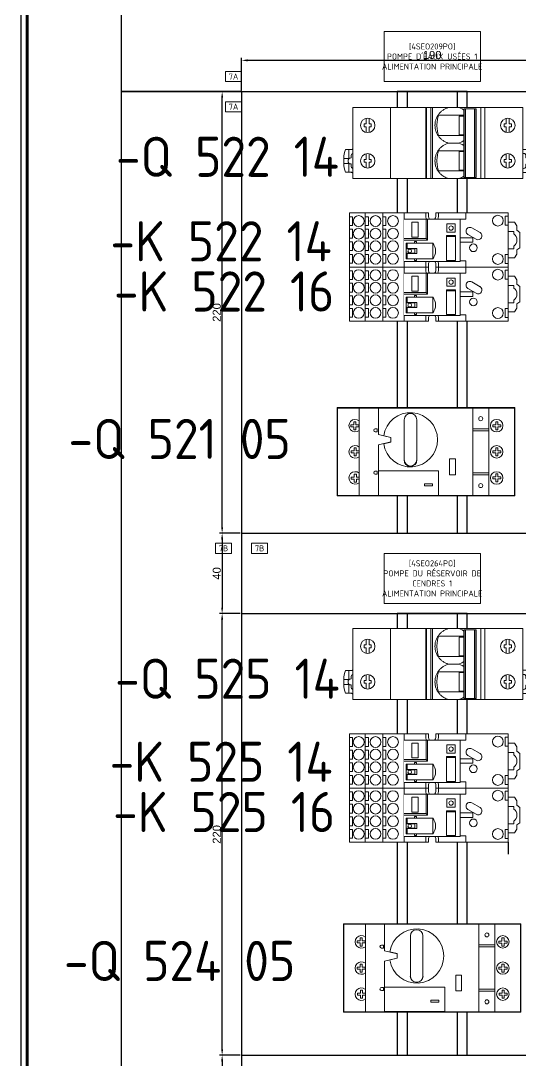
# Model space of a CAD drawing. Header units: millimetres. Extents: x 0 to 69574, y -5 to 41746.
# Drawn here: x 39014 to 39263, y 11957 to 12475 of the extents above; entities that cross this region are included whole.
import ezdxf
from ezdxf.enums import TextEntityAlignment as Align

# ---------------------------------------------------------------- set-up
doc = ezdxf.new("R2010")
doc.units = ezdxf.units.MM
doc.set_wipeout_variables(frame=1)
doc.layers.add('! NO PLOT !', color=7, linetype='Continuous', true_color=0xff75dd, plot=False)
for name, color, linetype, lineweight in [('000-PI-Oprema', 30, 'Continuous', 5), ('000-SI-Oprema', 30, 'Continuous', 5), ('SI-ORMAR-Oprema', 30, 'Continuous', 5)]:
    doc.layers.add(name, color=color, linetype=linetype, lineweight=lineweight)
for name, color, linetype in [('000-PI-ORMAR', 2, 'Continuous'), ('000-PI_TEXT', 7, 'Continuous'), ('002-PI-Kabelska kanalica', 150, 'Continuous'), ('004-PI-DIN Šina', 3, 'Continuous')]:
    doc.layers.add(name, color=color, linetype=linetype)
doc.styles.add('PI0', font='isocpeur.ttf', dxfattribs={"width": 0.9})
doc.styles.get("Standard").update_dxf_attribs({"font": 'arial.ttf'})
doc.dimstyles.new('ISO-25', dxfattribs={"dimtxt": 4, "dimasz": 3, "dimexe": 1.25, "dimexo": 0.625, "dimtad": 1, "dimtxsty": 'Standard', "dimcen": 3, "dimadec": 0, "dimazin": 0, "dimtfac": 1, "dimtmove": 0, "dimatfit": 3, "dimfxl": 1, "dimarcsym": 0})

# ---------------------------------------------------------------- blocks, each defined once
blk = doc.blocks.new('*U581')
at = {"layer": '004-PI-DIN Šina'}
blk.add_lwpolyline([(220, -17.5), (220, 17.5), (0, 17.5), (0, -17.5)], close=True, dxfattribs=at)
for points in [[(0, 12.5), (220, 12.5)], [(0, -12.5), (220, -12.5)]]:
    blk.add_lwpolyline(points, dxfattribs=at)
blk = doc.blocks.new('*U574')
at = {"layer": '002-PI-Kabelska kanalica'}
for p, q in [((80, -100), (80, 791)), ((-20, -100), (80, -100))]:
    blk.add_line(p, q, dxfattribs=at)
blk = doc.blocks.new('*D1584')
at = {"layer": '! NO PLOT !', "color": 0, "lineweight": -2, "ltscale": 0.25, "transparency": 16777216}
for p, q in [((39124.17, 12440.03), (39124.17, 12456.23)), ((39311.17, 12454.98), (39127.17, 12454.98)), ((39314.17, 12440.03), (39314.17, 12456.23))]:
    blk.add_line(p, q, dxfattribs=at)
at = {"layer": '! NO PLOT !', "color": 0, "ltscale": 0.25, "transparency": 16777216}
for points in [[(39127.17, 12455.48), (39127.17, 12454.48), (39124.17, 12454.98)], [(39311.17, 12455.48), (39311.17, 12454.48), (39314.17, 12454.98)]]:
    blk.add_solid(points, dxfattribs=at)
at = {"layer": 'Defpoints', "color": 0, "ltscale": 0.25, "transparency": 16777216}
for p in [(39124.17, 12454.98), (39124.17, 12439.4), (39314.17, 12439.4)]:
    blk.add_point(p, dxfattribs=at)
at = {"layer": '! NO PLOT !', "color": 0, "ltscale": 0.25, "transparency": 16777216, "insert": (39219.17, 12457.65), "char_height": 4, "attachment_point": 5}
blk.add_mtext('190', dxfattribs=at)
blk = doc.blocks.new('*U1086')
at = {"layer": '002-PI-Kabelska kanalica'}
for p, q in [((-20, -100), (-20, 470)), ((20, -100), (20, 470)), ((-20, -100), (20, -100))]:
    blk.add_line(p, q, dxfattribs=at)
blk = doc.blocks.new('*D1567')
at = {"layer": '! NO PLOT !', "color": 0, "lineweight": -2, "ltscale": 0.25, "transparency": 16777216}
for p, q in [((39104.8, 12439.4), (39115.76, 12439.4)), ((39114.51, 12222.4), (39114.51, 12436.4)), ((39123.55, 12219.4), (39113.26, 12219.4))]:
    blk.add_line(p, q, dxfattribs=at)
at = {"layer": '! NO PLOT !', "color": 0, "ltscale": 0.25, "transparency": 16777216}
for points in [[(39114.01, 12436.4), (39115.01, 12436.4), (39114.51, 12439.4)], [(39114.01, 12222.4), (39115.01, 12222.4), (39114.51, 12219.4)]]:
    blk.add_solid(points, dxfattribs=at)
at = {"layer": 'Defpoints', "color": 0, "ltscale": 0.25, "transparency": 16777216}
for p in [(39104.17, 12439.4), (39114.51, 12439.4), (39124.17, 12219.4)]:
    blk.add_point(p, dxfattribs=at)
at = {"layer": '! NO PLOT !', "color": 0, "ltscale": 0.25, "transparency": 16777216, "insert": (39111.84, 12329.4), "char_height": 4, "attachment_point": 5, "rotation": 90}
blk.add_mtext('220', dxfattribs=at)
blk = doc.blocks.new('8606.000_montažna')
at = {"layer": '000-PI-ORMAR'}
blk.add_line((50683.39, 38449.42), (50683.39, 36559.42), dxfattribs=at)
blk = doc.blocks.new('*D1585')
at = {"layer": '! NO PLOT !', "color": 0, "lineweight": -2, "ltscale": 0.25, "transparency": 16777216}
for p, q in [((39123.55, 12219.4), (39113.26, 12219.4)), ((39114.51, 12216.4), (39114.51, 12182.4)), ((39123.55, 12179.4), (39113.26, 12179.4))]:
    blk.add_line(p, q, dxfattribs=at)
at = {"layer": '! NO PLOT !', "color": 0, "ltscale": 0.25, "transparency": 16777216}
for points in [[(39114.01, 12216.4), (39115.01, 12216.4), (39114.51, 12219.4)], [(39114.01, 12182.4), (39115.01, 12182.4), (39114.51, 12179.4)]]:
    blk.add_solid(points, dxfattribs=at)
at = {"layer": 'Defpoints', "color": 0, "ltscale": 0.25, "transparency": 16777216}
for p in [(39124.17, 12219.4), (39114.51, 12179.4), (39124.17, 12179.4)]:
    blk.add_point(p, dxfattribs=at)
at = {"layer": '! NO PLOT !', "color": 0, "ltscale": 0.25, "transparency": 16777216, "insert": (39111.84, 12199.4), "char_height": 4, "attachment_point": 5, "rotation": 90}
blk.add_mtext('40', dxfattribs=at)
blk = doc.blocks.new('*D1569')
at = {"layer": '! NO PLOT !', "color": 0, "lineweight": -2, "ltscale": 0.25, "transparency": 16777216}
for p, q in [((39123.55, 12179.4), (39113.26, 12179.4)), ((39114.51, 11962.4), (39114.51, 12176.4)), ((39123.55, 11959.4), (39113.26, 11959.4))]:
    blk.add_line(p, q, dxfattribs=at)
at = {"layer": '! NO PLOT !', "color": 0, "ltscale": 0.25, "transparency": 16777216}
for points in [[(39114.01, 12176.4), (39115.01, 12176.4), (39114.51, 12179.4)], [(39114.01, 11962.4), (39115.01, 11962.4), (39114.51, 11959.4)]]:
    blk.add_solid(points, dxfattribs=at)
at = {"layer": 'Defpoints', "color": 0, "ltscale": 0.25, "transparency": 16777216}
for p in [(39114.51, 12179.4), (39124.17, 12179.4), (39124.17, 11959.4)]:
    blk.add_point(p, dxfattribs=at)
at = {"layer": '! NO PLOT !', "color": 0, "ltscale": 0.25, "transparency": 16777216, "insert": (39111.84, 12069.4), "char_height": 4, "attachment_point": 5, "rotation": 90}
blk.add_mtext('220', dxfattribs=at)
blk = doc.blocks.new('*D1586')
at = {"layer": '! NO PLOT !', "color": 0, "lineweight": -2, "ltscale": 0.25, "transparency": 16777216}
for p, q in [((39123.55, 11959.4), (39113.26, 11959.4)), ((39114.51, 11956.4), (39114.51, 11922.4)), ((39123.55, 11919.4), (39113.26, 11919.4))]:
    blk.add_line(p, q, dxfattribs=at)
at = {"layer": '! NO PLOT !', "color": 0, "ltscale": 0.25, "transparency": 16777216}
for points in [[(39114.01, 11956.4), (39115.01, 11956.4), (39114.51, 11959.4)], [(39114.01, 11922.4), (39115.01, 11922.4), (39114.51, 11919.4)]]:
    blk.add_solid(points, dxfattribs=at)
at = {"layer": 'Defpoints', "color": 0, "ltscale": 0.25, "transparency": 16777216}
for p in [(39124.17, 11959.4), (39114.51, 11919.4), (39124.17, 11919.4)]:
    blk.add_point(p, dxfattribs=at)
at = {"layer": '! NO PLOT !', "color": 0, "ltscale": 0.25, "transparency": 16777216, "insert": (39111.84, 11939.4), "char_height": 4, "attachment_point": 5, "rotation": 90}
blk.add_mtext('40', dxfattribs=at)
blk = doc.blocks.new('*U1095')
at = {"layer": '002-PI-Kabelska kanalica'}
for p, q in [((-20, -100), (-20, 1510)), ((40, -100), (40, 1510)), ((-20, -100), (40, -100))]:
    blk.add_line(p, q, dxfattribs=at)
blk = doc.blocks.new('GV2P04')
at = {"ltscale": 0.25}
blk.add_wipeout([(44692.17, 32178.55), (44736.17, 32178.55), (44736.17, 32090.05), (44692.17, 32090.05)], dxfattribs=at).dxf.layer = '000-PI-Oprema'
at = {"layer": '000-PI-Oprema'}
for p, q in [((44692.17, 32090.05), (44692.17, 32178.55)), ((44692.17, 32178.55), (44736.17, 32178.55)), ((44692.37, 32178.35), (44692.37, 32090.25)), ((44692.37, 32178.35), (44735.97, 32178.35)), ((44694.5, 32178.55), (44694.5, 32178.35)), ((44707.26, 32178.35), (44707.26, 32178.55)), ((44708.08, 32178.55), (44708.08, 32178.35)), ((44720.09, 32178.55), (44720.09, 32178.35)), ((44721.12, 32178.55), (44721.12, 32178.35)), ((44733.89, 32178.55), (44733.89, 32178.35)), ((44735.97, 32178.35), (44735.97, 32090.25)), ((44736.17, 32178.55), (44736.17, 32090.05)), ((44700.58, 32171.52), (44700.58, 32170.02)), ((44701.58, 32171.52), (44700.58, 32171.52)), ((44701.58, 32170.02), (44701.58, 32171.52)), ((44713.59, 32171.63), (44713.59, 32170.13)), ((44714.59, 32171.63), (44713.59, 32171.63)), ((44714.59, 32170.13), (44714.59, 32171.63)), ((44726.64, 32171.71), (44726.64, 32170.21)), ((44727.64, 32171.71), (44726.64, 32171.71)), ((44727.64, 32170.21), (44727.64, 32171.71)), ((44735.97, 32167.6), (44692.37, 32167.6)), ((44699.08, 32170.02), (44699.08, 32169.02)), ((44700.58, 32170.02), (44699.08, 32170.02)), ((44699.08, 32169.02), (44700.58, 32169.02)), ((44700.58, 32169.02), (44700.58, 32167.6)), ((44703.08, 32170.02), (44701.58, 32170.02)), ((44701.58, 32167.6), (44701.58, 32169.02)), ((44701.58, 32169.02), (44703.08, 32169.02)), ((44703.08, 32169.02), (44703.08, 32170.02)), ((44712.09, 32170.13), (44712.09, 32169.13)), ((44713.59, 32170.13), (44712.09, 32170.13)), ((44712.09, 32169.13), (44713.59, 32169.13)), ((44713.59, 32169.13), (44713.59, 32167.63)), ((44713.59, 32167.63), (44714.59, 32167.63)), ((44716.09, 32170.13), (44714.59, 32170.13)), ((44714.59, 32167.63), (44714.59, 32169.13)), ((44714.59, 32169.13), (44716.09, 32169.13)), ((44716.09, 32169.13), (44716.09, 32170.13)), ((44725.14, 32170.21), (44725.14, 32169.21)), ((44726.64, 32170.21), (44725.14, 32170.21)), ((44725.14, 32169.21), (44726.64, 32169.21)), ((44726.64, 32169.21), (44726.64, 32167.71)), ((44726.64, 32167.71), (44727.64, 32167.71)), ((44729.14, 32170.21), (44727.64, 32170.21)), ((44727.64, 32167.71), (44727.64, 32169.21)), ((44727.64, 32169.21), (44729.14, 32169.21)), ((44729.14, 32169.21), (44729.14, 32170.21)), ((44717.57, 32158.05), (44692.37, 32158.05)), ((44692.44, 32158), (44692.44, 32128.05)), ((44692.44, 32158), (44704.62, 32158)), ((44702.97, 32159.61), (44702.97, 32158.61)), ((44702.97, 32158.61), (44704.47, 32158.61)), ((44704.47, 32158.61), (44704.47, 32159.61)), ((44704.62, 32128.05), (44704.62, 32158)), ((44717.57, 32158.05), (44719.1, 32151.82)), ((44721.29, 32151.81), (44722.76, 32158.05)), ((44735.97, 32158.05), (44722.76, 32158.05)), ((44724.12, 32159.61), (44724.12, 32158.61)), ((44724.12, 32158.61), (44725.62, 32158.61)), ((44725.62, 32158.61), (44725.62, 32159.61)), ((44718.17, 32155.4), (44719.02, 32151.77)), ((44719.02, 32151.77), (44721.33, 32151.77)), ((44719.1, 32151.82), (44721.29, 32151.81)), ((44721.33, 32151.77), (44722.17, 32155.4)), ((44710.17, 32145.15), (44710.17, 32145.25)), ((44730.17, 32145.15), (44710.17, 32145.15)), ((44697.17, 32135.05), (44697.17, 32131.05)), ((44697.17, 32135.05), (44698.17, 32135.05)), ((44698.17, 32131.05), (44698.17, 32135.05)), ((44710.17, 32138.95), (44710.17, 32138.85)), ((44710.17, 32138.95), (44730.17, 32138.95)), ((44698.17, 32131.05), (44697.17, 32131.05)), ((44692.44, 32128.05), (44704.62, 32128.05)), ((44702.77, 32122.52), (44702.77, 32119.62)), ((44710.6, 32122.52), (44702.77, 32122.52)), ((44702.77, 32119.62), (44710.6, 32119.62)), ((44710.6, 32119.62), (44710.6, 32122.52)), ((44735.97, 32111.05), (44692.37, 32111.05)), ((44702.67, 32111.05), (44702.67, 32103.05)), ((44703.67, 32111.05), (44703.67, 32103.05)), ((44724.67, 32111.05), (44724.67, 32103.05)), ((44725.67, 32111.05), (44725.67, 32103.05)), ((44692.37, 32103.05), (44735.97, 32103.05)), ((44700.69, 32099.5), (44699.19, 32099.5)), ((44699.19, 32099.5), (44699.19, 32098.5)), ((44699.19, 32098.5), (44700.69, 32098.5)), ((44701.69, 32101), (44700.69, 32101)), ((44700.69, 32101), (44700.69, 32099.5)), ((44700.69, 32098.5), (44700.69, 32097)), ((44701.69, 32099.5), (44701.69, 32101)), ((44703.19, 32099.5), (44701.69, 32099.5)), ((44701.69, 32098.5), (44703.19, 32098.5)), ((44701.69, 32097), (44701.69, 32098.5)), ((44703.19, 32098.5), (44703.19, 32099.5)), ((44713.63, 32099.52), (44712.13, 32099.52)), ((44712.13, 32099.52), (44712.13, 32098.52)), ((44712.13, 32098.52), (44713.63, 32098.52)), ((44714.63, 32101.02), (44713.63, 32101.02)), ((44713.63, 32101.02), (44713.63, 32099.52)), ((44713.63, 32098.52), (44713.63, 32097.02)), ((44714.63, 32099.52), (44714.63, 32101.02)), ((44716.13, 32099.52), (44714.63, 32099.52)), ((44714.63, 32098.52), (44716.13, 32098.52)), ((44714.63, 32097.02), (44714.63, 32098.52)), ((44716.13, 32098.52), (44716.13, 32099.52)), ((44726.63, 32099.52), (44725.13, 32099.52)), ((44725.13, 32099.52), (44725.13, 32098.52)), ((44725.13, 32098.52), (44726.63, 32098.52)), ((44727.63, 32101.02), (44726.63, 32101.02)), ((44726.63, 32101.02), (44726.63, 32099.52)), ((44726.63, 32098.52), (44726.63, 32097.02)), ((44727.63, 32099.52), (44727.63, 32101.02)), ((44729.13, 32099.52), (44727.63, 32099.52)), ((44727.63, 32098.52), (44729.13, 32098.52)), ((44727.63, 32097.02), (44727.63, 32098.52)), ((44729.13, 32098.52), (44729.13, 32099.52)), ((44700.69, 32097), (44701.69, 32097)), ((44713.63, 32097.02), (44714.63, 32097.02)), ((44726.63, 32097.02), (44727.63, 32097.02)), ((44692.17, 32090.05), (44736.17, 32090.05)), ((44692.37, 32090.25), (44735.97, 32090.25)), ((44694.5, 32090.05), (44694.5, 32090.25)), ((44707.26, 32090.05), (44707.26, 32090.25)), ((44708.08, 32090.25), (44708.08, 32090.05)), ((44720.09, 32090.05), (44720.09, 32090.25)), ((44721.12, 32090.05), (44721.12, 32090.25)), ((44733.89, 32090.05), (44733.89, 32090.25))]:
    blk.add_line(p, q, dxfattribs=at)
for centre, radius in [((44697.33, 32107.04), 1), ((44730.68, 32107.04), 1), ((44701.16, 32099.07), 3.11), ((44714.14, 32099.07), 3.11), ((44727.2, 32099.07), 3.11)]:
    blk.add_circle(centre, radius, dxfattribs=at)
for centre, radius, start, end in [((44701.16, 32169.59), 3.11, 320.2533, 219.7467), ((44714.14, 32169.59), 3.11, 320.2533, 219.7467), ((44727.2, 32169.59), 3.11, 320.2533, 219.7467), ((44703.72, 32159.61), 0.75, 0, 180), ((44724.87, 32159.61), 0.75, 0, 180), ((44720.17, 32142.05), 13.5, 98.5196, 81.4804), ((44710.17, 32142.05), 3.2, 90, 270), ((44710.17, 32142.05), 3.1, 90, 270), ((44730.17, 32142.05), 3.1, 270, 90)]:
    blk.add_arc(centre, radius, start, end, dxfattribs=at)
blk = doc.blocks.new('RXM4AB2BD')
at = {"layer": '000-PI-Oprema'}
blk.add_line((46551.77, 45840.71), (46572.85, 45840.71), dxfattribs=at)
blk.add_wipeout([(46551.77, 45840.71), (46572.85, 45840.71), (46572.85, 45812.77), (46551.77, 45812.77)]).dxf.layer = '000-PI-Oprema'
for p, q in [((46551.77, 45840.71), (46551.77, 45812.77)), ((46553.04, 45826.5), (46553.04, 45839.79)), ((46560.91, 45839.79), (46553.04, 45839.79)), ((46555.7, 45839.19), (46553.04, 45839.19)), ((46555.7, 45839.7), (46555.7, 45834.36)), ((46558.24, 45839.7), (46555.7, 45839.7)), ((46555.87, 45835.38), (46555.87, 45839.7)), ((46558.08, 45835.38), (46558.08, 45839.7)), ((46558.24, 45834.36), (46558.24, 45839.7)), ((46560.91, 45839.19), (46558.24, 45839.19)), ((46560.91, 45826.5), (46560.91, 45839.79)), ((46562.46, 45840.71), (46562.46, 45829.05)), ((46563.2, 45840.71), (46563.2, 45829.79)), ((46563.96, 45836.89), (46563.96, 45833.71)), ((46571.32, 45836.89), (46563.96, 45836.89)), ((46571.32, 45833.71), (46571.32, 45836.89)), ((46572.85, 45812.77), (46572.85, 45840.71)), ((46552.27, 45835.48), (46552.27, 45834.62)), ((46553.04, 45835.48), (46552.27, 45835.48)), ((46552.27, 45834.62), (46553.04, 45834.62)), ((46555.7, 45834.36), (46558.24, 45834.36)), ((46555.87, 45835.38), (46558.08, 45835.38)), ((46561.67, 45835.48), (46560.91, 45835.48)), ((46560.91, 45834.62), (46561.67, 45834.62)), ((46561.67, 45834.62), (46561.67, 45835.48)), ((46563.96, 45833.71), (46571.32, 45833.71)), ((46553.04, 45826.49), (46560.9, 45826.49)), ((46562.46, 45829.05), (46563.2, 45829.79)), ((46562.46, 45829.05), (46572.85, 45829.05)), ((46563.2, 45829.79), (46572.85, 45829.79)), ((46552.32, 45819.63), (46552.32, 45815.06)), ((46564.64, 45819.63), (46552.32, 45819.63)), ((46552.32, 45815.06), (46564.64, 45815.06)), ((46564.14, 45819.63), (46564.14, 45815.06)), ((46564.64, 45815.06), (46564.64, 45819.63)), ((46570.46, 45819.4), (46566.35, 45819.4)), ((46566.35, 45819.4), (46566.35, 45815.29)), ((46566.35, 45815.29), (46570.46, 45815.29)), ((46570.46, 45815.29), (46570.46, 45819.4)), ((46551.77, 45812.77), (46572.85, 45812.77))]:
    blk.add_line(p, q, dxfattribs=at)
for centre, radius in [((46556.97, 45837.92), 0.889), ((46568.4, 45817.34), 1.08)]:
    blk.add_circle(centre, radius, dxfattribs=at)
blk.add_arc((46556.97, 45831.15), 6.1, 229.7718, 310.2282, dxfattribs=at)
blk = doc.blocks.new('SCHNEIDER Relay Base 4P')
blk.add_wipeout([(-1.78, 41.15), (25.15, 41.15), (25.15, -37.85), (20.57, -37.85), (20.57, -41.02), (18.76, -42.29), (16.55, -42.29), (15.49, -43.69), (7.87, -43.69), (6.82, -42.29), (4.61, -42.29), (2.79, -41.02), (2.79, -37.85), (-1.78, -37.85)]).dxf.layer = 'SI-ORMAR-Oprema'
at = {"layer": 'SI-ORMAR-Oprema'}
for p, q in [((-1.78, 1.78), (-1.78, 41.15)), ((25.15, 41.15), (-1.78, 41.15)), ((0.13, 41.15), (0.13, 39.62)), ((0.13, 39.62), (4.5, 39.62)), ((4.5, 39.62), (4.5, 41.15)), ((6.4, 41.15), (6.4, 39.62)), ((6.4, 39.62), (10.77, 39.62)), ((10.77, 39.62), (10.77, 41.15)), ((12.67, 41.15), (12.67, 39.62)), ((12.67, 39.62), (17.04, 39.62)), ((17.04, 39.62), (17.04, 41.15)), ((18.95, 41.15), (18.95, 39.62)), ((18.95, 39.62), (23.32, 39.62)), ((23.32, 39.62), (23.32, 41.15)), ((25.15, 1.78), (25.15, 41.15)), ((25.15, 33.3), (-1.78, 33.3)), ((0.13, 33.3), (0.13, 31.78)), ((0.13, 31.78), (4.5, 31.78)), ((4.5, 31.78), (4.5, 33.3)), ((6.4, 33.3), (6.4, 31.78)), ((6.4, 31.78), (10.77, 31.78)), ((10.77, 31.78), (10.77, 33.3)), ((12.67, 33.3), (12.67, 31.78)), ((12.67, 31.78), (17.04, 31.78)), ((17.04, 31.78), (17.04, 33.3)), ((18.95, 33.3), (18.95, 31.78)), ((18.95, 31.78), (23.32, 31.78)), ((23.32, 31.78), (23.32, 33.3)), ((25.15, 24.59), (-1.78, 24.59)), ((0.13, 24.59), (0.13, 23.06)), ((0.13, 23.06), (4.5, 23.06)), ((4.5, 23.06), (4.5, 24.59)), ((6.4, 24.59), (6.4, 23.06)), ((6.4, 23.06), (10.77, 23.06)), ((10.77, 23.06), (10.77, 24.59)), ((12.67, 24.59), (12.67, 23.06)), ((12.67, 23.06), (17.04, 23.06)), ((17.04, 23.06), (17.04, 24.59)), ((18.95, 24.59), (18.95, 23.06)), ((18.95, 23.06), (23.32, 23.06)), ((23.32, 23.06), (23.32, 24.59)), ((25.15, 13.94), (-1.78, 13.94)), ((1.27, 2.91), (1.27, 13.94)), ((22.1, 13.94), (22.1, 2.91)), ((3.24, 7.87), (3.24, 6.86)), ((6.79, 7.87), (3.24, 7.87)), ((3.24, 6.86), (6.79, 6.86)), ((6.79, 6.86), (6.79, 7.87)), ((7.68, 7.87), (7.68, 6.86)), ((11.24, 7.87), (7.68, 7.87)), ((7.68, 6.86), (11.24, 6.86)), ((11.24, 6.86), (11.24, 7.87)), ((12.13, 7.87), (12.13, 6.86)), ((15.68, 7.87), (12.13, 7.87)), ((12.13, 6.86), (15.68, 6.86)), ((15.68, 6.86), (15.68, 7.87)), ((16.57, 7.87), (16.57, 6.86)), ((20.13, 7.87), (16.57, 7.87)), ((16.57, 6.86), (20.13, 6.86)), ((20.13, 6.86), (20.13, 7.87)), ((0, 3.18), (-1.78, 3.18)), ((-1.78, 1.78), (0, 1.78)), ((3.24, 4.19), (3.24, 3.18)), ((6.79, 4.19), (3.24, 4.19)), ((3.24, 3.18), (6.79, 3.18)), ((6.79, 3.18), (6.79, 4.19)), ((7.68, 4.19), (7.68, 3.18)), ((11.24, 4.19), (7.68, 4.19)), ((7.68, 3.18), (11.24, 3.18)), ((11.24, 3.18), (11.24, 4.19)), ((12.13, 4.19), (12.13, 3.18)), ((15.68, 4.19), (12.13, 4.19)), ((12.13, 3.18), (15.68, 3.18)), ((15.68, 3.18), (15.68, 4.19)), ((16.57, 4.19), (16.57, 3.18)), ((20.13, 4.19), (16.57, 4.19)), ((16.57, 3.18), (20.13, 3.18)), ((20.13, 3.18), (20.13, 4.19)), ((25.15, 3.18), (23.37, 3.18)), ((25.15, 1.78), (23.37, 1.78)), ((-1.78, -37.85), (-1.78, -1.78)), ((0, -1.78), (-1.78, -1.78)), ((-1.78, -3.17), (0, -3.17)), ((1.27, -16.79), (1.27, -2.91)), ((3.24, -2.03), (3.24, -3.05)), ((6.79, -2.03), (3.24, -2.03)), ((3.24, -3.05), (6.79, -3.05)), ((6.79, -3.05), (6.79, -2.03)), ((7.68, -2.03), (7.68, -3.05)), ((11.24, -2.03), (7.68, -2.03)), ((7.68, -3.05), (11.24, -3.05)), ((11.24, -3.05), (11.24, -2.03)), ((15.68, -2.03), (12.13, -2.03)), ((12.13, -2.03), (12.13, -3.05)), ((12.13, -3.05), (15.68, -3.05)), ((15.68, -3.05), (15.68, -2.03)), ((20.13, -2.03), (16.57, -2.03)), ((16.57, -2.03), (16.57, -3.05)), ((16.57, -3.05), (20.13, -3.05)), ((20.13, -3.05), (20.13, -2.03)), ((22.1, -2.91), (22.1, -16.79)), ((23.37, -1.78), (25.15, -1.78)), ((23.37, -3.17), (25.15, -3.17)), ((25.15, -37.85), (25.15, -1.78)), ((3.24, -8.64), (3.24, -9.65)), ((6.79, -8.64), (3.24, -8.64)), ((3.24, -9.65), (6.79, -9.65)), ((6.79, -9.65), (6.79, -8.64)), ((20.13, -8.64), (16.57, -8.64)), ((16.57, -8.64), (16.57, -9.65)), ((16.57, -9.65), (20.13, -9.65)), ((20.13, -9.65), (20.13, -8.64)), ((10.54, -11.97), (10.54, -20.24)), ((12.83, -20.24), (12.83, -11.97)), ((-1.78, -16.79), (1.27, -16.79)), ((10.54, -20.24), (12.83, -20.24)), ((12.07, -21.96), (14.43, -17.87)), ((17.73, -19.77), (15.37, -23.86)), ((22.1, -16.79), (25.15, -16.79)), ((-1.78, -37.85), (25.15, -37.85)), ((4.42, -36.32), (0.05, -36.32)), ((0.05, -36.32), (0.05, -37.85)), ((2.79, -37.85), (2.79, -41.02)), ((2.79, -41.02), (4.61, -42.29)), ((4.42, -37.85), (4.42, -36.32)), ((7.37, -40.64), (7.37, -37.85)), ((8.68, -40.64), (7.37, -40.64)), ((16, -40.64), (14.69, -40.64)), ((16, -37.85), (16, -40.64)), ((18.76, -42.29), (20.57, -41.02)), ((23.52, -36.32), (19.15, -36.32)), ((19.15, -36.32), (19.15, -37.85)), ((20.57, -41.02), (20.57, -37.85)), ((23.52, -37.85), (23.52, -36.32)), ((4.61, -42.29), (6.82, -42.29)), ((6.82, -42.29), (7.87, -43.69)), ((7.87, -43.69), (15.49, -43.69)), ((15.49, -43.69), (16.55, -42.29)), ((16.55, -42.29), (18.76, -42.29))]:
    blk.add_line(p, q, dxfattribs=at)
for centre, radius in [((2.31, 36.58), 2.69), ((8.59, 36.58), 2.69), ((14.86, 36.58), 2.69), ((21.13, 36.58), 2.69), ((2.31, 28.22), 2.69), ((8.59, 28.22), 2.69), ((14.86, 28.22), 2.69), ((21.13, 28.22), 2.69), ((2.31, 19.51), 2.69), ((8.59, 19.51), 2.69), ((14.86, 19.51), 2.69), ((21.13, 19.51), 2.69), ((11.68, -9.92), 2.35), ((7.8, -20.57), 1.91), ((2.24, -32.77), 2.69), ((21.34, -32.77), 2.69)]:
    blk.add_circle(centre, radius, dxfattribs=at)
for centre, radius, start, end in [((0, 0), 3.17, 270, 90), ((0, 0), 1.78, 270, 90), ((23.37, 0), 3.17, 90, 270), ((23.37, 0), 1.78, 90, 270), ((16.08, -18.82), 1.91, 330, 150), ((13.72, -22.91), 1.91, 150, 330), ((11.68, -38.73), 3.56, 212.3924, 327.6076)]:
    blk.add_arc(centre, radius, start, end, dxfattribs=at)
at = {"layer": '000-PI-Oprema'}
blk.add_blockref('RXM4AB2BD', (-46550.77, -45826.77), dxfattribs=at)
blk = doc.blocks.new('A9F74206')
at = {"layer": '000-PI-Oprema'}
for centre, radius, start, end in [((43774.23, 37206.69), 19.35, 93.7668, 107.1978), ((43774.23, 37206.69), 19.35, 86.3591, 93.7668), ((43774.23, 37206.69), 19.35, 72.9337, 86.3591), ((43774.21, 37154.14), 22, 254.849, 285.151)]:
    blk.add_arc(centre, radius, start, end, dxfattribs=at)
at = {"ltscale": 0.25}
blk.add_wipeout([(43765.36, 37221.54), (43800.76, 37221.54), (43800.76, 37136.74), (43765.36, 37136.74)], dxfattribs=at).dxf.layer = '000-PI-Oprema'
at = {"layer": '000-PI-Oprema'}
for p, q in [((43768.51, 37223.54), (43768.51, 37225.18)), ((43772.96, 37226), (43772.96, 37223.54)), ((43775.46, 37223.54), (43775.46, 37226)), ((43779.91, 37225.19), (43779.91, 37223.54)), ((43765.36, 37136.74), (43765.36, 37221.54)), ((43800.76, 37221.54), (43765.36, 37221.54)), ((43768.51, 37222.11), (43768.51, 37223.54)), ((43772.96, 37223.54), (43768.51, 37223.54)), ((43772.66, 37222.31), (43771.46, 37222.31)), ((43779.91, 37223.54), (43775.46, 37223.54)), ((43776.96, 37222.31), (43775.76, 37222.31)), ((43779.91, 37223.54), (43779.91, 37222.11)), ((43800.76, 37136.74), (43800.76, 37221.54)), ((43773.51, 37214.81), (43770.69, 37214.81)), ((43773.51, 37214.81), (43773.51, 37215.81)), ((43773.51, 37215.81), (43774.91, 37215.81)), ((43774.91, 37215.81), (43774.91, 37214.81)), ((43774.91, 37214.81), (43777.73, 37214.81)), ((43791.21, 37214.81), (43788.39, 37214.81)), ((43791.21, 37214.81), (43791.21, 37215.81)), ((43791.21, 37215.81), (43792.61, 37215.81)), ((43792.61, 37215.81), (43792.61, 37214.81)), ((43792.61, 37214.81), (43795.43, 37214.81)), ((43773.51, 37213.31), (43770.69, 37213.31)), ((43773.51, 37212.31), (43773.51, 37213.31)), ((43774.91, 37212.31), (43773.51, 37212.31)), ((43774.91, 37213.31), (43774.91, 37212.31)), ((43774.91, 37213.31), (43777.73, 37213.31)), ((43791.21, 37213.31), (43788.39, 37213.31)), ((43791.21, 37212.31), (43791.21, 37213.31)), ((43792.61, 37212.31), (43791.21, 37212.31)), ((43792.61, 37213.31), (43792.61, 37212.31)), ((43792.61, 37213.31), (43795.43, 37213.31)), ((43800.76, 37202.64), (43765.36, 37202.64)), ((43800.76, 37185.14), (43765.36, 37185.14)), ((43765.36, 37184.74), (43800.76, 37184.74)), ((43765.36, 37182.64), (43800.76, 37182.64)), ((43800.76, 37181.84), (43765.36, 37181.84)), ((43769.21, 37166.23), (43769.21, 37178.78)), ((43779.21, 37166.23), (43779.21, 37178.78)), ((43786.91, 37166.23), (43786.91, 37178.78)), ((43796.91, 37166.23), (43796.91, 37178.78)), ((43783.06, 37168.72), (43783.06, 37173.72)), ((43769.56, 37166.23), (43769.56, 37168.44)), ((43769.56, 37168.44), (43778.86, 37168.44)), ((43778.86, 37168.44), (43778.86, 37166.23)), ((43787.26, 37168.44), (43796.56, 37168.44)), ((43787.26, 37166.23), (43787.26, 37168.44)), ((43796.56, 37168.44), (43796.56, 37166.23)), ((43765.91, 37159.95), (43765.91, 37166.23)), ((43765.91, 37166.23), (43800.21, 37166.23)), ((43800.21, 37165.96), (43765.91, 37165.96)), ((43800.21, 37165.39), (43765.91, 37165.39)), ((43800.21, 37166.23), (43800.21, 37159.95)), ((43765.36, 37157.64), (43800.76, 37157.64)), ((43800.21, 37160.79), (43765.91, 37160.79)), ((43765.91, 37160.16), (43800.21, 37160.16)), ((43765.91, 37159.95), (43800.21, 37159.95)), ((43800.76, 37155.63), (43765.36, 37155.63)), ((43773.51, 37144.99), (43770.69, 37144.99)), ((43773.51, 37143.49), (43770.69, 37143.49)), ((43773.51, 37145.99), (43774.91, 37145.99)), ((43773.51, 37144.99), (43773.51, 37145.99)), ((43773.51, 37142.49), (43773.51, 37143.49)), ((43774.91, 37142.49), (43773.51, 37142.49)), ((43774.91, 37145.99), (43774.91, 37144.99)), ((43774.91, 37144.99), (43777.73, 37144.99)), ((43774.91, 37143.49), (43777.73, 37143.49)), ((43774.91, 37143.49), (43774.91, 37142.49)), ((43791.21, 37144.99), (43788.39, 37144.99)), ((43791.21, 37143.49), (43788.39, 37143.49)), ((43791.21, 37145.99), (43792.61, 37145.99)), ((43791.21, 37144.99), (43791.21, 37145.99)), ((43791.21, 37142.49), (43791.21, 37143.49)), ((43792.61, 37142.49), (43791.21, 37142.49)), ((43792.61, 37145.99), (43792.61, 37144.99)), ((43792.61, 37144.99), (43795.43, 37144.99)), ((43792.61, 37143.49), (43795.43, 37143.49)), ((43792.61, 37143.49), (43792.61, 37142.49)), ((43765.36, 37136.74), (43800.76, 37136.74)), ((43768.46, 37136.74), (43768.46, 37132.91)), ((43779.96, 37132.91), (43779.96, 37136.74)), ((43772.61, 37135.24), (43771.46, 37135.24)), ((43776.96, 37135.24), (43775.81, 37135.24))]:
    blk.add_line(p, q, dxfattribs=at)
for points in [[(43766.62, 37166.23), (43765.95, 37167.15), (43765.36, 37168.72)], [(43783.06, 37168.72), (43782.43, 37167.05), (43781.81, 37166.23)], [(43784.31, 37166.23), (43783.68, 37167.09), (43783.06, 37168.72)], [(43800.76, 37168.72), (43800.12, 37167.04), (43799.51, 37166.23)]]:
    blk.add_lwpolyline(points, dxfattribs=at)
for centre in [(43774.21, 37214.06), (43791.91, 37214.06), (43774.21, 37144.24), (43791.91, 37144.24)]:
    blk.add_circle(centre, 3.6, dxfattribs=at)
for centre, radius, start, end in [((43767.51, 37222.33), 0.997, 308.5163, 347.0319), ((43767.51, 37222.33), 0.997, 347.0631, 359.9849), ((43771.46, 37221.31), 1, 90.0557, 166.524), ((43776.96, 37221.31), 1, 13.4739, 89.9443), ((43780.91, 37222.33), 0.998, 180.0152, 192.8736), ((43780.91, 37222.33), 0.997, 192.9049, 231.4838), ((43771.46, 37136.24), 1, 149.9964, 270), ((43776.96, 37136.24), 1, 270, 30.0038), ((43774.21, 37135.24), 1.6, 180, 0)]:
    blk.add_arc(centre, radius, start, end, dxfattribs=at)
blk.add_ellipse((43774.21, 37222.31), major_axis=(0, 1.55), ratio=0.997493, start_param=-1.570796, end_param=1.570796, dxfattribs=at)
for points, knots in [([(43768.51, 37222.11), (43768.51, 37222.01), (43768.48, 37221.8), (43768.39, 37221.62), (43768.33, 37221.53)], [0, 0, 0, 0, 0.500039, 1, 1, 1, 1]), ([(43780.09, 37221.53), (43780.03, 37221.62), (43779.94, 37221.8), (43779.91, 37222.01), (43779.91, 37222.11)], [0, 0, 0, 0, 0.499961, 1, 1, 1, 1]), ([(43765.36, 37173.72), (43765.48, 37174.14), (43765.77, 37174.96), (43766.37, 37176.13), (43767.12, 37177.2), (43767.72, 37177.84), (43768.04, 37178.14)], [0, 0, 0, 0, 0.249803, 0.499808, 0.749905, 1, 1, 1, 1]), ([(43774.21, 37180.56), (43773.65, 37180.56), (43772.52, 37180.45), (43770.88, 37179.98), (43769.36, 37179.21), (43768.46, 37178.52), (43768.04, 37178.14)], [0, 0, 0, 0, 0.249983, 0.499973, 0.749982, 1, 1, 1, 1]), ([(43774.21, 37179.55), (43773.35, 37179.55), (43771.66, 37179.42), (43770, 37179.04), (43769.21, 37178.78)], [0, 0, 0, 0, 0.509146, 1, 1, 1, 1]), ([(43774.21, 37180.56), (43774.71, 37180.56), (43775.47, 37180.5), (43776.45, 37180.29), (43777.41, 37180), (43778.56, 37179.49), (43779.82, 37178.67), (43780.93, 37177.65), (43781.86, 37176.46), (43782.59, 37175.14), (43782.93, 37174.2), (43783.06, 37173.72)], [0, 0, 0, 0, 0.125046, 0.187644, 0.250209, 0.375224, 0.500253, 0.625262, 0.750232, 0.875163, 1, 1, 1, 1]), ([(43779.21, 37178.78), (43778.42, 37179.04), (43776.77, 37179.42), (43775.07, 37179.55), (43774.21, 37179.55)], [0, 0, 0, 0, 0.490854, 1, 1, 1, 1]), ([(43783.06, 37173.72), (43783.19, 37174.2), (43783.54, 37175.14), (43784.26, 37176.46), (43785.2, 37177.65), (43786.31, 37178.67), (43787.57, 37179.49), (43788.95, 37180.1), (43790.41, 37180.47), (43791.41, 37180.56), (43791.91, 37180.56)], [0, 0, 0, 0, 0.124861, 0.249813, 0.374793, 0.499813, 0.624849, 0.749888, 0.874952, 1, 1, 1, 1]), ([(43791.91, 37179.55), (43791.05, 37179.55), (43789.36, 37179.42), (43787.7, 37179.04), (43786.91, 37178.78)], [0, 0, 0, 0, 0.509146, 1, 1, 1, 1]), ([(43791.91, 37180.56), (43792.41, 37180.56), (43793.17, 37180.5), (43794.15, 37180.29), (43795.11, 37180), (43796.26, 37179.49), (43797.52, 37178.67), (43798.63, 37177.65), (43799.56, 37176.46), (43800.29, 37175.14), (43800.63, 37174.2), (43800.76, 37173.72)], [0, 0, 0, 0, 0.125046, 0.187644, 0.250209, 0.375224, 0.500253, 0.625262, 0.750232, 0.875163, 1, 1, 1, 1]), ([(43796.91, 37178.78), (43796.12, 37179.04), (43794.47, 37179.42), (43792.77, 37179.55), (43791.91, 37179.55)], [0, 0, 0, 0, 0.490854, 1, 1, 1, 1])]:
    blk.add_open_spline(points, degree=3, knots=knots, dxfattribs=at)

msp = doc.modelspace()

# ---------------------------------------------------------------- linework, layer by layer
at = {"layer": '! NO PLOT !', "ltscale": 0.25}
for p, q in [((39124.172, 12439.404), (39314.172, 12439.404)), ((39124.172, 12439.404), (39124.172, 12219.404)), ((39124.172, 12179.404), (39124.172, 11959.404))]:
    msp.add_line(p, q, dxfattribs=at)
at = {"layer": '000-PI-Oprema', "ltscale": 0.25}
msp.add_line((39141.971, 12219.402), (39296.372, 12219.406), dxfattribs=at)
at = {"layer": '000-PI-Oprema'}
for points in [[(39195.172, 12469.404), (39243.172, 12469.404), (39243.172, 12444.404), (39195.172, 12444.404)], [(39116.172, 12449.404), (39124.172, 12449.404), (39124.172, 12444.404), (39116.172, 12444.404)], [(39116.172, 12434.404), (39124.172, 12434.404), (39124.172, 12429.404), (39116.172, 12429.404)], [(39111.172, 12214.404), (39119.172, 12214.404), (39119.172, 12209.404), (39111.172, 12209.404)], [(39129.172, 12214.404), (39137.172, 12214.404), (39137.172, 12209.404), (39129.172, 12209.404)], [(39195.172, 12209.404), (39243.172, 12209.404), (39243.172, 12184.404), (39195.172, 12184.404)]]:
    msp.add_lwpolyline(points, close=True, dxfattribs=at)
at = {"layer": '000-PI-ORMAR'}
for p, q in [((39017.684, 12761.404), (39017.684, 10776.904)), ((39014.172, 12740.904), (39014.172, 10789.904)), ((39016.89, 12740.904), (39016.89, 10789.904)), ((39017.672, 10789.904), (39017.672, 12740.766))]:
    msp.add_line(p, q, dxfattribs=at)

# ---------------------------------------------------------------- block references
for name, p, rotation in [('*U574', (39164.172, 12519.404), 270), ('*U1095', (39104.172, 12339.404), 180), ('*U581', (39219.172, 12439.404), 270), ('*U1086', (39224.172, 12199.404), 270), ('*U581', (39219.172, 12179.404), 270), ('*U1086', (39224.172, 11939.404), 270)]:
    msp.add_blockref(name, p, dxfattribs=dict(rotation=rotation))
at = {"layer": '000-PI-Oprema'}
msp.add_blockref('8606.000_montažna', (-11619.223, -25740.014), dxfattribs=at)

# ---------------------------------------------------------------- texts
at = {"layer": '000-PI_TEXT', "style": 'PI0', "width": 0.9}
for s, p in [('-Q 522 14', (39117.151, 12407.001)), ('-K 522 14', (39113.986, 12364.91)), ('-K 522 16', (39115.49, 12339.891)), ('-Q 521 05', (39093.314, 12266.407)), ('-K 525 14', (39113.986, 12105.615)), ('-K 525 16', (39115.49, 12080.596)), ('-Q 524 05', (39093.314, 12006.407))]:
    msp.add_text(s, height=20, dxfattribs=at).set_placement(p, align=Align.MIDDLE)
at = {"layer": '000-PI_TEXT', "linetype": 'Continuous', "char_height": 3, "attachment_point": 5, "style": 'PI0'}
for s, insert, width in [("[4SEO209PO]\\PPOMPE D'EAUX USÉES 1\\PALIMENTATION PRINCIPALE", (39219.172, 12456.904), 48), ('7A', (39120.172, 12446.904), 8), ('7A', (39120.172, 12431.904), 8), ('7B', (39115.172, 12211.904), 8), ('7B', (39133.172, 12211.904), 8), ('[4SEO264PO]\\PPOMPE DU RÉSERVOIR DE CENDRES 1\\PALIMENTATION PRINCIPALE', (39219.172, 12196.904), 48)]:
    msp.add_mtext(s, dxfattribs=dict(at, insert=insert, width=width))

# ---------------------------------------------------------------- dimensions: what is measured, and where the dimension line sits
at = {"layer": '! NO PLOT !', "ltscale": 0.25}
dim = msp.add_linear_dim(base=(39124.172, 12454.983), p1=(39314.172, 12439.404), p2=(39124.172, 12439.404), dimstyle='ISO-25', dxfattribs=at)
dim.commit()
dim.dimension.update_dxf_attribs({"geometry": '*D1584', "text_midpoint": (39219.172, 12457.65)})
for base, p1, p2, picture, middle in [((39114.509, 12439.404), (39124.172, 12219.404), (39104.172, 12439.404), '*D1567', (39111.842, 12329.404)), ((39114.509, 12179.404), (39124.172, 12219.404), (39124.172, 12179.404), '*D1585', (39111.842, 12199.404)), ((39114.509, 12179.404), (39124.172, 11959.404), (39124.172, 12179.404), '*D1569', (39111.842, 12069.404)), ((39114.509, 11919.404), (39124.172, 11959.404), (39124.172, 11919.404), '*D1586', (39111.842, 11939.404))]:
    dim = msp.add_linear_dim(base=base, p1=p1, p2=p2, angle=90, dimstyle='ISO-25', dxfattribs=at)
    dim.commit()
    dim.dimension.update_dxf_attribs({"geometry": picture, "text_midpoint": middle})

# ---------------------------------------------------------------- next in the draw order: block references
at = {"layer": '000-PI-Oprema'}
for name, p, rotation in [('A9F74206', (76401.106, -31369.295), 89.99999999999999), ('GV2P04', (71350.398, -32454.183), 90), ('A9F74206', (76401.106, -31628.831), 89.99999999999999), ('GV2P04', (71353.479, -32711.344), 90)]:
    msp.add_blockref(name, p, dxfattribs=dict(at, rotation=rotation))
at = {"layer": '000-SI-Oprema', "rotation": 89.99999999999999}
for p in [(39219.146, 12326.881), (39219.146, 12067.345)]:
    msp.add_blockref('SCHNEIDER Relay Base 4P', p, dxfattribs=at)

# ---------------------------------------------------------------- next in the draw order: linework, layer by layer
at = {"layer": '004-PI-DIN Šina', "ltscale": 0.25}
msp.add_line((39256.992, 12065.567), (39256.992, 12059.567), dxfattribs=at)

# ---------------------------------------------------------------- next in the draw order: block references
at = {"layer": '000-SI-Oprema', "rotation": 89.99999999999999}
for p in [(39219.146, 12353.805), (39219.146, 12094.269)]:
    msp.add_blockref('SCHNEIDER Relay Base 4P', p, dxfattribs=at)

# ---------------------------------------------------------------- next in the draw order: texts
at = {"layer": '000-PI_TEXT', "style": 'PI0', "width": 0.9}
msp.add_text('-Q 525 14', height=20, dxfattribs=at).set_placement((39117.151, 12147.001), align=Align.MIDDLE)

doc.saveas('drawing.dxf')
